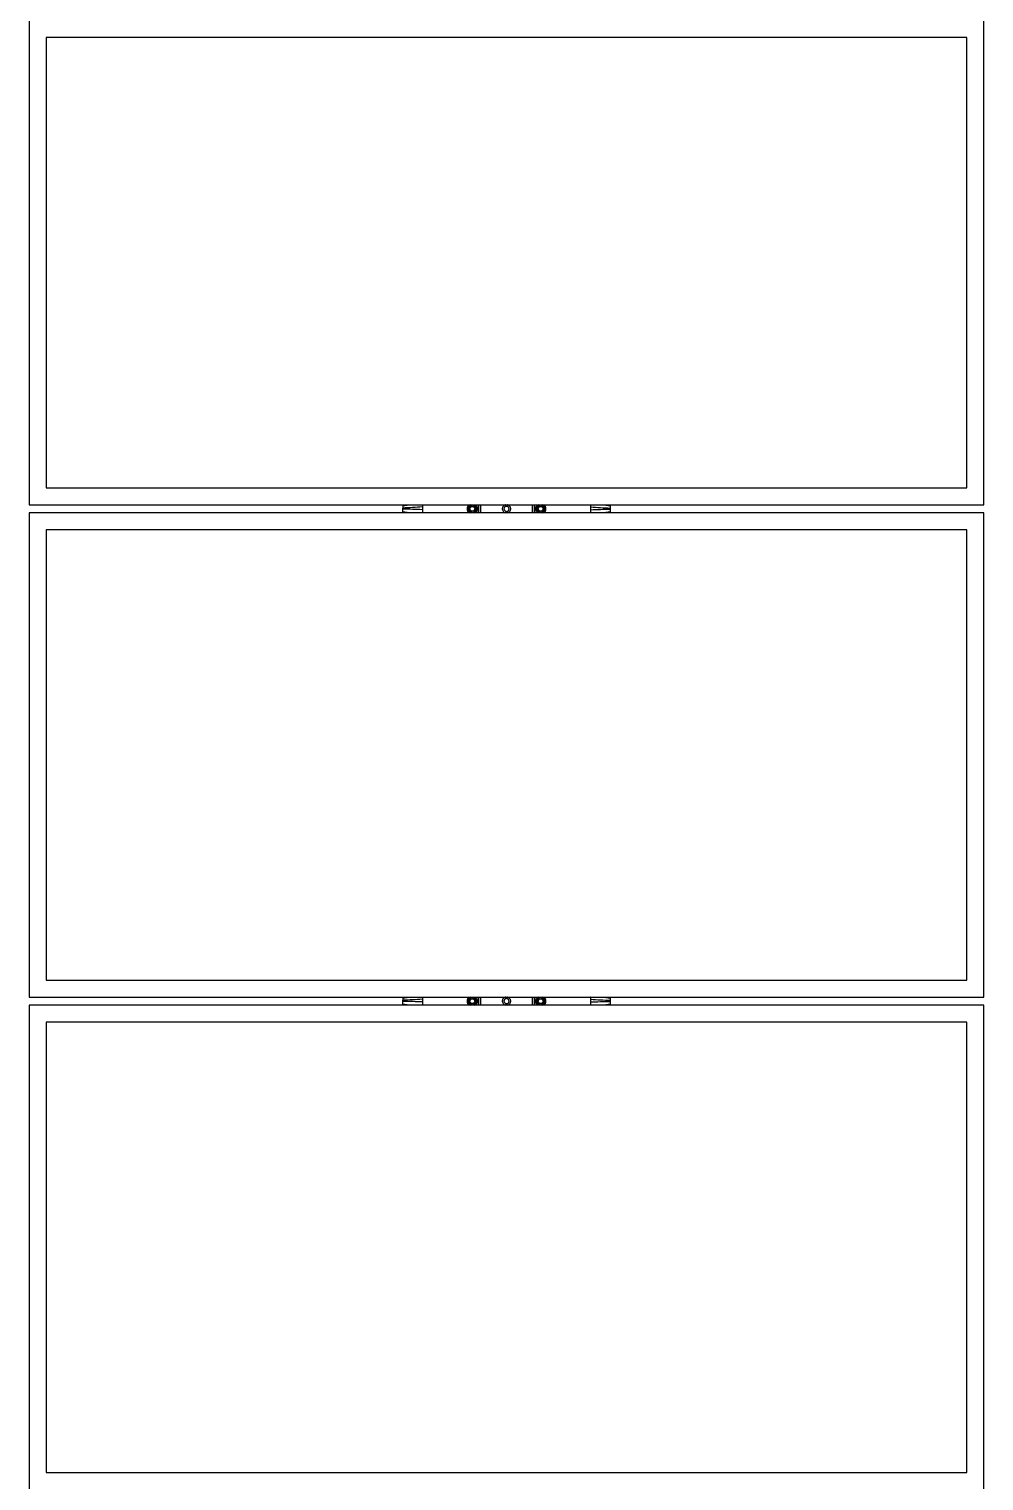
# Model space of a CAD drawing. Header units: inches. Extents: x -1851 to 6314, y -1304 to 4687.
# Drawn here: x 1266 to 1355.5, y 1650.7 to 1786.8 of the extents above; entities that cross this region are included whole.
import ezdxf

# ---------------------------------------------------------------- set-up
doc = ezdxf.new("R2010")
doc.units = ezdxf.units.IN
doc.header["$MEASUREMENT"] = 0
doc.layers.add('E-ARRY-TABL', color=9, linetype='Continuous')

msp = doc.modelspace()

# ---------------------------------------------------------------- linework, layer by layer
at = {"layer": 'E-ARRY-TABL'}
for p, q in [((1265.95445, 1787.62444), (1265.95445, 1742.21365)), ((1355.49428, 1742.21365), (1355.49428, 1787.62444)), ((1267.55665, 1786.02224), (1267.55665, 1743.81584)), ((1353.89208, 1786.02224), (1267.55665, 1786.02224)), ((1353.89208, 1743.81584), (1353.89208, 1786.02224)), ((1267.55665, 1743.81584), (1353.89208, 1743.81584)), ((1265.95445, 1742.21365), (1355.49428, 1742.21365)), ((1300.99675, 1742.13402), (1301.5828, 1742.21365)), ((1307.18594, 1742.20567), (1307.1947, 1742.21365)), ((1307.56063, 1742.21365), (1307.6892, 1742.13903)), ((1307.69851, 1742.21365), (1307.72447, 1742.19981)), ((1313.5971, 1742.20787), (1313.60348, 1742.21365)), ((1319.86594, 1742.21365), (1320.45198, 1742.13402)), ((1265.95445, 1741.48121), (1265.95445, 1696.07042)), ((1355.49428, 1741.48121), (1265.95445, 1741.48121)), ((1301.58353, 1741.48121), (1300.99675, 1741.56084)), ((1307.85401, 1741.48919), (1307.84525, 1741.48121)), ((1313.75023, 1741.48121), (1313.72194, 1741.49641)), ((1313.88616, 1741.48121), (1313.75761, 1741.55695)), ((1314.26042, 1741.48699), (1314.25403, 1741.48121)), ((1320.45198, 1741.56084), (1319.8652, 1741.48121)), ((1355.49428, 1696.07042), (1355.49428, 1741.48121)), ((1353.89208, 1739.87902), (1267.55665, 1739.87902)), ((1267.55665, 1739.87902), (1267.55665, 1697.67262)), ((1353.89208, 1697.67262), (1353.89208, 1739.87902)), ((1267.55665, 1697.67262), (1353.89208, 1697.67262)), ((1265.95445, 1696.07042), (1355.49428, 1696.07042)), ((1300.99675, 1695.9908), (1301.5828, 1696.07042)), ((1307.18594, 1696.06245), (1307.1947, 1696.07042)), ((1307.56063, 1696.07042), (1307.6892, 1695.99581)), ((1307.69851, 1696.07042), (1307.72447, 1696.05658)), ((1313.5971, 1696.06465), (1313.60348, 1696.07042)), ((1319.86594, 1696.07042), (1320.45198, 1695.9908)), ((1355.49428, 1695.33799), (1265.95445, 1695.33799)), ((1265.95445, 1695.33799), (1265.95445, 1649.9272)), ((1301.58353, 1695.33799), (1300.99675, 1695.41762)), ((1307.85401, 1695.34597), (1307.84525, 1695.33799)), ((1313.75023, 1695.33799), (1313.72194, 1695.35319)), ((1313.88616, 1695.33799), (1313.75761, 1695.41373)), ((1314.26042, 1695.34376), (1314.25403, 1695.33799)), ((1320.45198, 1695.41762), (1319.8652, 1695.33799)), ((1355.49428, 1649.9272), (1355.49428, 1695.33799)), ((1267.55665, 1693.7358), (1267.55665, 1651.52939)), ((1353.89208, 1693.7358), (1267.55665, 1693.7358)), ((1353.89208, 1651.52939), (1353.89208, 1693.7358)), ((1267.55665, 1651.52939), (1353.89208, 1651.52939))]:
    msp.add_line(p, q, dxfattribs=at)
for centre, radius in [((1307.51998, 1741.84743), 0.24051), ((1307.51998, 1741.84743), 0.22889), ((1313.92876, 1741.84743), 0.24051), ((1313.92876, 1741.84743), 0.22889), ((1307.51998, 1695.70421), 0.24051), ((1307.51998, 1695.70421), 0.22889), ((1313.92876, 1695.70421), 0.24051), ((1313.92876, 1695.70421), 0.22889)]:
    msp.add_circle(centre, radius, dxfattribs=at)
for centre, radius, start, end in [((1307.51998, 1741.84743), 0.48981, 155.4975613, 166.7475613), ((1307.51998, 1741.84743), 0.48981, 144.2475613, 155.4975613), ((1307.51998, 1741.84743), 0.40742, 115.9892336, 244.0107664), ((1307.51998, 1741.84743), 0.48981, 132.9975613, 144.2475613), ((1307.51998, 1741.84743), 0.33715, 119.8725613, 179.8725613), ((1307.51998, 1741.84743), 0.33715, 59.8725613, 119.8725613), ((1307.51998, 1741.84743), 0.33715, 359.8725613, 59.8725613), ((1307.51998, 1741.84743), 0.40742, 295.9892336, 59.8725613), ((1307.51998, 1741.84743), 0.48981, 42.9975613, 48.3883908), ((1307.51998, 1741.84743), 0.48981, 31.7475613, 42.9975613), ((1307.51998, 1741.84743), 0.48981, 20.4975613, 31.7475613), ((1307.51998, 1741.84743), 0.48981, 9.2475613, 20.4975613), ((1313.92876, 1741.84743), 0.48981, 155.1184959, 166.3684959), ((1313.92876, 1741.84743), 0.48981, 143.8684959, 155.1184959), ((1313.92876, 1741.84743), 0.40742, 115.9892336, 239.4934959), ((1313.92876, 1741.84743), 0.48981, 132.6184959, 143.8684959), ((1313.92876, 1741.84743), 0.33715, 119.4934959, 179.4934959), ((1313.92876, 1741.84743), 0.33715, 59.4934959, 119.4934959), ((1313.92876, 1741.84743), 0.33715, 359.4934959, 59.4934959), ((1313.92876, 1741.84743), 0.40742, 295.9892336, 64.0107664), ((1313.92876, 1741.84743), 0.48981, 42.6184959, 48.3883908), ((1313.92876, 1741.84743), 0.48981, 31.3684959, 42.6184959), ((1313.92876, 1741.84743), 0.48981, 20.1184959, 31.3684959), ((1307.51998, 1741.84743), 0.48981, 177.9975613, 189.2475613), ((1307.51998, 1741.84743), 0.48981, 166.7475613, 177.9975613), ((1307.51998, 1741.84743), 0.48981, 189.2475613, 200.4975613), ((1307.51998, 1741.84743), 0.48981, 200.4975613, 211.7475613), ((1307.51998, 1741.84743), 0.48981, 211.7475613, 222.9975613), ((1307.51998, 1741.84743), 0.48981, 222.9975613, 228.3883908), ((1307.51998, 1741.84743), 0.33715, 179.8725613, 239.8725613), ((1307.51998, 1741.84743), 0.33715, 239.8725613, 299.8725613), ((1307.51998, 1741.84743), 0.33715, 299.8725613, 359.8725613), ((1307.51998, 1741.84743), 0.48981, 312.9975613, 324.2475613), ((1307.51998, 1741.84743), 0.48981, 324.2475613, 335.4975613), ((1307.51998, 1741.84743), 0.48981, 335.4975613, 346.7475613), ((1307.51998, 1741.84743), 0.48981, 346.7475613, 357.9975613), ((1307.51998, 1741.84743), 0.48981, 357.9975613, 9.2475613), ((1313.92876, 1741.84743), 0.48981, 177.6184959, 188.8684959), ((1313.92876, 1741.84743), 0.48981, 166.3684959, 177.6184959), ((1313.92876, 1741.84743), 0.48981, 188.8684959, 200.1184959), ((1313.92876, 1741.84743), 0.48981, 200.1184959, 211.3684959), ((1313.92876, 1741.84743), 0.48981, 211.3684959, 222.6184959), ((1313.92876, 1741.84743), 0.48981, 222.6184959, 228.3883908), ((1313.92876, 1741.84743), 0.33715, 179.4934959, 239.4934959), ((1313.92876, 1741.84743), 0.33715, 239.4934959, 299.4934959), ((1313.92876, 1741.84743), 0.33715, 299.4934959, 359.4934959), ((1313.92876, 1741.84743), 0.48981, 312.6184959, 323.8684959), ((1313.92876, 1741.84743), 0.48981, 323.8684959, 335.1184959), ((1313.92876, 1741.84743), 0.48981, 335.1184959, 346.3684959), ((1313.92876, 1741.84743), 0.48981, 8.8684959, 20.1184959), ((1313.92876, 1741.84743), 0.48981, 346.3684959, 357.6184959), ((1313.92876, 1741.84743), 0.48981, 357.6184959, 8.8684959), ((1307.51998, 1695.70421), 0.48981, 166.7475613, 177.9975613), ((1307.51998, 1695.70421), 0.48981, 155.4975613, 166.7475613), ((1307.51998, 1695.70421), 0.48981, 144.2475613, 155.4975613), ((1307.51998, 1695.70421), 0.40742, 115.9892336, 244.0107664), ((1307.51998, 1695.70421), 0.48981, 132.9975613, 144.2475613), ((1307.51998, 1695.70421), 0.33715, 119.8725613, 179.8725613), ((1307.51998, 1695.70421), 0.33715, 59.8725613, 119.8725613), ((1307.51998, 1695.70421), 0.33715, 359.8725613, 59.8725613), ((1307.51998, 1695.70421), 0.40742, 295.9892336, 59.8725613), ((1307.51998, 1695.70421), 0.48981, 42.9975613, 48.3883908), ((1307.51998, 1695.70421), 0.48981, 31.7475613, 42.9975613), ((1307.51998, 1695.70421), 0.48981, 20.4975613, 31.7475613), ((1307.51998, 1695.70421), 0.48981, 9.2475613, 20.4975613), ((1307.51998, 1695.70421), 0.48981, 357.9975613, 9.2475613), ((1313.92876, 1695.70421), 0.48981, 166.3684959, 177.6184959), ((1313.92876, 1695.70421), 0.48981, 155.1184959, 166.3684959), ((1313.92876, 1695.70421), 0.48981, 143.8684959, 155.1184959), ((1313.92876, 1695.70421), 0.40742, 115.9892336, 239.4934959), ((1313.92876, 1695.70421), 0.48981, 132.6184959, 143.8684959), ((1313.92876, 1695.70421), 0.33715, 119.4934959, 179.4934959), ((1313.92876, 1695.70421), 0.33715, 59.4934959, 119.4934959), ((1313.92876, 1695.70421), 0.33715, 359.4934959, 59.4934959), ((1313.92876, 1695.70421), 0.40742, 295.9892336, 64.0107664), ((1313.92876, 1695.70421), 0.48981, 42.6184959, 48.3883908), ((1313.92876, 1695.70421), 0.48981, 31.3684959, 42.6184959), ((1313.92876, 1695.70421), 0.48981, 20.1184959, 31.3684959), ((1313.92876, 1695.70421), 0.48981, 8.8684959, 20.1184959), ((1313.92876, 1695.70421), 0.48981, 357.6184959, 8.8684959), ((1307.51998, 1695.70421), 0.48981, 177.9975613, 189.2475613), ((1307.51998, 1695.70421), 0.48981, 189.2475613, 200.4975613), ((1307.51998, 1695.70421), 0.48981, 200.4975613, 211.7475613), ((1307.51998, 1695.70421), 0.48981, 211.7475613, 222.9975613), ((1307.51998, 1695.70421), 0.48981, 222.9975613, 228.3883908), ((1307.51998, 1695.70421), 0.33715, 179.8725613, 239.8725613), ((1307.51998, 1695.70421), 0.33715, 239.8725613, 299.8725613), ((1307.51998, 1695.70421), 0.33715, 299.8725613, 359.8725613), ((1307.51998, 1695.70421), 0.48981, 312.9975613, 324.2475613), ((1307.51998, 1695.70421), 0.48981, 324.2475613, 335.4975613), ((1307.51998, 1695.70421), 0.48981, 335.4975613, 346.7475613), ((1307.51998, 1695.70421), 0.48981, 346.7475613, 357.9975613), ((1313.92876, 1695.70421), 0.48981, 177.6184959, 188.8684959), ((1313.92876, 1695.70421), 0.48981, 188.8684959, 200.1184959), ((1313.92876, 1695.70421), 0.48981, 200.1184959, 211.3684959), ((1313.92876, 1695.70421), 0.48981, 211.3684959, 222.6184959), ((1313.92876, 1695.70421), 0.48981, 222.6184959, 228.3883908), ((1313.92876, 1695.70421), 0.33715, 179.4934959, 239.4934959), ((1313.92876, 1695.70421), 0.33715, 239.4934959, 299.4934959), ((1313.92876, 1695.70421), 0.33715, 299.4934959, 359.4934959), ((1313.92876, 1695.70421), 0.48981, 312.6184959, 323.8684959), ((1313.92876, 1695.70421), 0.48981, 323.8684959, 335.1184959), ((1313.92876, 1695.70421), 0.48981, 335.1184959, 346.3684959), ((1313.92876, 1695.70421), 0.48981, 346.3684959, 357.6184959)]:
    msp.add_arc(centre, radius, start, end, dxfattribs=at)
for points, knots in [([(1300.99675, 1742.21365), (1300.99675, 1742.20517), (1300.99675, 1742.1635), (1300.99675, 1742.14709), (1300.99675, 1742.13402)], [0, 0, 0, 0, 0.203251759, 1, 1, 1, 1]), ([(1300.99675, 1742.13402), (1300.99675, 1742.11909), (1300.99675, 1742.09092), (1300.99675, 1742.05894), (1300.99675, 1742.0327), (1300.99675, 1741.98925), (1300.99675, 1741.95034), (1300.99675, 1741.92801), (1300.99675, 1741.92566)], [0, 0, 0, 0, 0.336781761, 0.635414469, 0.762435252, 0.874639399, 0.986817621, 1, 1, 1, 1]), ([(1302.8347, 1742.02296), (1302.52862, 1742.00259), (1301.9165, 1741.96184), (1301.30332, 1741.93772), (1300.99675, 1741.92566)], [0, 0, 0, 0, 0.500050032, 1, 1, 1, 1]), ([(1302.83258, 1742.21365), (1302.83293, 1742.20115), (1302.83373, 1742.17286), (1302.8345, 1742.10761), (1302.83463, 1742.05106), (1302.8347, 1742.02296)], [0, 0, 0, 0, 0.284877006, 0.644722971, 1, 1, 1, 1]), ([(1302.8347, 1742.02296), (1302.83462, 1741.98365), (1302.83453, 1741.93665), (1302.83424, 1741.88127), (1302.83419, 1741.85636), (1302.83418, 1741.83529), (1302.83425, 1741.82002), (1302.83425, 1741.80905), (1302.83434, 1741.79304), (1302.83443, 1741.77808), (1302.83448, 1741.76899)], [0, 0, 0, 0, 0.473900563, 0.566584192, 0.646097342, 0.765289978, 0.812851893, 0.824688911, 0.893504587, 1, 1, 1, 1]), ([(1307.18283, 1741.84818), (1307.18284, 1741.8528), (1307.18299, 1741.91853), (1307.18313, 1741.98294), (1307.18326, 1742.04283)], [0, 0, 0, 0, 0.070220322, 1, 1, 1, 1]), ([(1307.18326, 1742.04283), (1307.21067, 1742.05858), (1307.266, 1742.09036), (1307.3232, 1742.12321), (1307.35205, 1742.13978)], [0, 0, 0, 0, 0.495457963, 1, 1, 1, 1]), ([(1307.35205, 1742.13978), (1307.35606, 1742.14208), (1307.39947, 1742.16702), (1307.44202, 1742.19146), (1307.48065, 1742.21365)], [0, 0, 0, 0, 0.09219659, 1, 1, 1, 1]), ([(1307.6892, 1742.13903), (1307.70305, 1742.13099), (1307.76003, 1742.09793), (1307.81554, 1742.06571), (1307.85756, 1742.04133)], [0, 0, 0, 0, 0.243165711, 1, 1, 1, 1]), ([(1307.85756, 1742.04133), (1307.85749, 1742.00972), (1307.85734, 1741.94592), (1307.8572, 1741.87996), (1307.85712, 1741.84668)], [0, 0, 0, 0, 0.495457963, 1, 1, 1, 1]), ([(1308.08742, 1742.21365), (1308.08764, 1742.18509), (1308.08949, 1741.94096), (1308.08816, 1741.69681), (1308.08699, 1741.48121)], [0, 0, 0, 0, 0.116959652, 1, 1, 1, 1]), ([(1308.31569, 1741.48121), (1308.31651, 1741.69728), (1308.31743, 1741.94143), (1308.31596, 1742.18556), (1308.31579, 1742.21365)], [0, 0, 0, 0, 0.88496735, 1, 1, 1, 1]), ([(1310.65324, 1742.21365), (1310.63367, 1742.2114), (1310.5706, 1742.20418), (1310.47555, 1742.1488), (1310.38424, 1742.05544), (1310.33123, 1741.9355), (1310.32291, 1741.80618), (1310.35985, 1741.68169), (1310.43768, 1741.57746), (1310.53747, 1741.50495), (1310.61345, 1741.48839), (1310.64638, 1741.48121)], [0, 0, 0, 0, 0.055467135, 0.178740105, 0.301068238, 0.422074784, 0.541486052, 0.660550552, 0.781493861, 0.905315943, 1, 1, 1, 1]), ([(1310.95609, 1741.89966), (1310.95944, 1741.8732), (1310.96513, 1741.8284), (1310.94773, 1741.75808), (1310.91229, 1741.69475), (1310.85147, 1741.64149), (1310.77666, 1741.61111), (1310.6956, 1741.60706), (1310.61762, 1741.63014), (1310.55193, 1741.67758), (1310.5057, 1741.74372), (1310.48371, 1741.82156), (1310.48862, 1741.90255), (1310.50973, 1741.95261), (1310.5383, 1741.99746), (1310.57456, 1742.03754), (1310.64535, 1742.07617), (1310.72524, 1742.0895), (1310.80547, 1742.07559), (1310.8759, 1742.03586), (1310.93095, 1741.9757), (1310.94773, 1741.92496), (1310.95609, 1741.89966)], [0, 0, 0, 0, 0.05318276, 0.090051856, 0.143930989, 0.197508132, 0.250693831, 0.303997406, 0.357752004, 0.411588514, 0.465007081, 0.518157859, 0.571608056, 0.625348022, 0.625461196, 0.679189914, 0.732471661, 0.785668797, 0.839276455, 0.893156273, 0.946740624, 1, 1, 1, 1]), ([(1311.11805, 1741.80471), (1311.11874, 1741.84711), (1311.12013, 1741.93221), (1311.06607, 1742.05209), (1310.9767, 1742.14639), (1310.88045, 1742.20342), (1310.81563, 1742.21115), (1310.79475, 1742.21365)], [0, 0, 0, 0, 0.218328363, 0.43818827, 0.662256444, 0.89122321, 1, 1, 1, 1]), ([(1313.1329, 1742.21365), (1313.13222, 1741.99433), (1313.13147, 1741.75018), (1313.13274, 1741.50605), (1313.13287, 1741.48121)], [0, 0, 0, 0, 0.898277382, 1, 1, 1, 1]), ([(1313.3613, 1741.48121), (1313.3611, 1741.50655), (1313.35922, 1741.75068), (1313.36056, 1741.99483), (1313.36176, 1742.21365)], [0, 0, 0, 0, 0.10376783, 1, 1, 1, 1]), ([(1313.59162, 1741.85041), (1313.59166, 1741.85503), (1313.59224, 1741.92075), (1313.59281, 1741.98517), (1313.59334, 1742.04505)], [0, 0, 0, 0, 0.070220322, 1, 1, 1, 1]), ([(1313.59334, 1742.04505), (1313.62086, 1742.06062), (1313.6764, 1742.09203), (1313.73381, 1742.1245), (1313.76277, 1742.14089)], [0, 0, 0, 0, 0.495457963, 1, 1, 1, 1]), ([(1313.76277, 1742.14089), (1313.76679, 1742.14316), (1313.81022, 1742.16773), (1313.85278, 1742.1918), (1313.89141, 1742.21365)], [0, 0, 0, 0, 0.092516545, 1, 1, 1, 1]), ([(1313.97136, 1742.21365), (1314.00026, 1742.19662), (1314.04262, 1742.17166), (1314.0861, 1742.14604), (1314.09991, 1742.13791)], [0, 0, 0, 0, 0.682346465, 1, 1, 1, 1]), ([(1314.09991, 1742.13791), (1314.14389, 1742.11199), (1314.20068, 1742.07853), (1314.2553, 1742.04635), (1314.26761, 1742.03909)], [0, 0, 0, 0, 0.774619327, 1, 1, 1, 1]), ([(1314.26761, 1742.03909), (1314.26733, 1742.00748), (1314.26677, 1741.94368), (1314.26619, 1741.87773), (1314.26589, 1741.84445)], [0, 0, 0, 0, 0.495457963, 1, 1, 1, 1]), ([(1318.61624, 1742.21365), (1318.61604, 1742.20862), (1318.61524, 1742.18846), (1318.61434, 1742.1252), (1318.61414, 1742.05723), (1318.61403, 1742.02296)], [0, 0, 0, 0, 0.141530855, 0.567144679, 1, 1, 1, 1]), ([(1318.61403, 1742.02296), (1318.61411, 1741.98365), (1318.61421, 1741.93665), (1318.61449, 1741.88127), (1318.61454, 1741.85636), (1318.61455, 1741.83529), (1318.61449, 1741.82002), (1318.61448, 1741.80905), (1318.6144, 1741.79304), (1318.61431, 1741.77808), (1318.61425, 1741.76899)], [0, 0, 0, 0, 0.473900563, 0.566584192, 0.646097342, 0.765289978, 0.812851893, 0.824688911, 0.893504587, 1, 1, 1, 1]), ([(1318.61403, 1742.02296), (1318.92012, 1742.00259), (1319.53223, 1741.96184), (1320.14542, 1741.93772), (1320.45198, 1741.92566)], [0, 0, 0, 0, 0.500050032, 1, 1, 1, 1]), ([(1320.45198, 1742.13402), (1320.45198, 1742.14774), (1320.45198, 1742.16428), (1320.45198, 1742.20645), (1320.45198, 1742.21365)], [0, 0, 0, 0, 0.829245833, 1, 1, 1, 1]), ([(1320.45198, 1742.13402), (1320.45198, 1742.11895), (1320.45198, 1742.08913), (1320.45198, 1742.06014), (1320.45198, 1742.02555), (1320.45198, 1741.97951), (1320.45198, 1741.94285), (1320.45198, 1741.92566)], [0, 0, 0, 0, 0.332265312, 0.657491515, 0.788304514, 0.900705037, 1, 1, 1, 1]), ([(1300.99675, 1741.81763), (1300.99675, 1741.82085), (1300.99675, 1741.82541), (1300.99675, 1741.83263), (1300.99675, 1741.8371), (1300.99675, 1741.84072), (1300.99675, 1741.84217), (1300.99675, 1741.84506), (1300.99675, 1741.84983), (1300.99675, 1741.85648), (1300.99675, 1741.86505), (1300.99675, 1741.87862), (1300.99675, 1741.89914), (1300.99675, 1741.91596), (1300.99675, 1741.92566)], [0, 0, 0, 0, 0.088792677, 0.125266565, 0.198196576, 0.211434953, 0.224673296, 0.237911626, 0.290864967, 0.355531486, 0.42020743, 0.526263413, 0.726625991, 1, 1, 1, 1]), ([(1302.83448, 1741.76899), (1302.52832, 1741.77973), (1301.91603, 1741.8012), (1301.30316, 1741.81215), (1300.99675, 1741.81763)], [0, 0, 0, 0, 0.500036901, 1, 1, 1, 1]), ([(1300.99675, 1741.56084), (1300.99675, 1741.56589), (1300.99675, 1741.59539), (1300.99675, 1741.62189), (1300.99675, 1741.66758), (1300.99675, 1741.70951), (1300.99675, 1741.76073), (1300.99675, 1741.79849), (1300.99675, 1741.81763)], [0, 0, 0, 0, 0.104408076, 0.610092505, 0.713229006, 0.816381409, 0.906958044, 1, 1, 1, 1]), ([(1300.99675, 1741.56084), (1300.99675, 1741.54712), (1300.99675, 1741.53058), (1300.99675, 1741.48841), (1300.99675, 1741.48121)], [0, 0, 0, 0, 0.829245833, 1, 1, 1, 1]), ([(1302.83448, 1741.76899), (1302.83459, 1741.74045), (1302.83482, 1741.67905), (1302.83453, 1741.5932), (1302.83378, 1741.52275), (1302.83293, 1741.49364), (1302.83257, 1741.48121)], [0, 0, 0, 0, 0.237682332, 0.511297981, 0.791460281, 1, 1, 1, 1]), ([(1307.1824, 1741.65353), (1307.18247, 1741.68514), (1307.18261, 1741.74894), (1307.18276, 1741.8149), (1307.18283, 1741.84818)], [0, 0, 0, 0, 0.495457963, 1, 1, 1, 1]), ([(1307.35075, 1741.55583), (1307.3066, 1741.58145), (1307.24959, 1741.61453), (1307.19476, 1741.64636), (1307.1824, 1741.65353)], [0, 0, 0, 0, 0.774619327, 1, 1, 1, 1]), ([(1307.47933, 1741.48121), (1307.45047, 1741.49796), (1307.4081, 1741.52255), (1307.36462, 1741.54778), (1307.35075, 1741.55583)], [0, 0, 0, 0, 0.681174188, 1, 1, 1, 1]), ([(1307.6879, 1741.55508), (1307.6839, 1741.55278), (1307.64048, 1741.52784), (1307.59793, 1741.5034), (1307.55931, 1741.48121)], [0, 0, 0, 0, 0.09219659, 1, 1, 1, 1]), ([(1307.85669, 1741.65203), (1307.82928, 1741.63628), (1307.77395, 1741.6045), (1307.71676, 1741.57165), (1307.6879, 1741.55508)], [0, 0, 0, 0, 0.495457963, 1, 1, 1, 1]), ([(1307.85712, 1741.84668), (1307.85711, 1741.84206), (1307.85697, 1741.77633), (1307.85682, 1741.71192), (1307.85669, 1741.65203)], [0, 0, 0, 0, 0.070220322, 1, 1, 1, 1]), ([(1310.81652, 1741.48121), (1310.85635, 1741.4936), (1310.93793, 1741.51898), (1311.03648, 1741.60449), (1311.09876, 1741.70476), (1311.1125, 1741.77593), (1311.11805, 1741.80471)], [0, 0, 0, 0, 0.263744587, 0.540159175, 0.814036973, 1, 1, 1, 1]), ([(1313.5899, 1741.65577), (1313.59018, 1741.68738), (1313.59075, 1741.75118), (1313.59133, 1741.81713), (1313.59162, 1741.85041)], [0, 0, 0, 0, 0.495457963, 1, 1, 1, 1]), ([(1313.75761, 1741.55695), (1313.74381, 1741.56508), (1313.68706, 1741.59852), (1313.63176, 1741.63111), (1313.5899, 1741.65577)], [0, 0, 0, 0, 0.243165711, 1, 1, 1, 1]), ([(1314.09474, 1741.55397), (1314.09073, 1741.5517), (1314.04729, 1741.52713), (1314.00473, 1741.50306), (1313.96611, 1741.48121)], [0, 0, 0, 0, 0.092516545, 1, 1, 1, 1]), ([(1314.26417, 1741.6498), (1314.23666, 1741.63424), (1314.18112, 1741.60283), (1314.12371, 1741.57036), (1314.09474, 1741.55397)], [0, 0, 0, 0, 0.495457963, 1, 1, 1, 1]), ([(1314.26589, 1741.84445), (1314.26585, 1741.83983), (1314.26527, 1741.7741), (1314.2647, 1741.70969), (1314.26417, 1741.6498)], [0, 0, 0, 0, 0.070220322, 1, 1, 1, 1]), ([(1318.61425, 1741.76899), (1318.61413, 1741.73596), (1318.61388, 1741.66483), (1318.61438, 1741.57037), (1318.61522, 1741.50635), (1318.61603, 1741.48623), (1318.61622, 1741.48121)], [0, 0, 0, 0, 0.272878633, 0.587618909, 0.897093641, 1, 1, 1, 1]), ([(1318.61425, 1741.76899), (1318.92042, 1741.77973), (1319.5327, 1741.8012), (1320.14557, 1741.81215), (1320.45198, 1741.81763)], [0, 0, 0, 0, 0.500036901, 1, 1, 1, 1]), ([(1320.45198, 1741.92566), (1320.45198, 1741.91235), (1320.45198, 1741.89387), (1320.45198, 1741.87354), (1320.45198, 1741.86555), (1320.45198, 1741.85757), (1320.45198, 1741.85026), (1320.45198, 1741.84361), (1320.45198, 1741.84195), (1320.45198, 1741.83962), (1320.45198, 1741.83663), (1320.45198, 1741.83132), (1320.45198, 1741.82497), (1320.45198, 1741.81998), (1320.45198, 1741.81763)], [0, 0, 0, 0, 0.378460386, 0.525059812, 0.561520365, 0.597982148, 0.743875857, 0.762193155, 0.780422606, 0.789537342, 0.825996993, 0.862456604, 0.935401836, 1, 1, 1, 1]), ([(1320.45198, 1741.81763), (1320.45198, 1741.79893), (1320.45198, 1741.75901), (1320.45198, 1741.70606), (1320.45198, 1741.66261), (1320.45198, 1741.63565), (1320.45198, 1741.60392), (1320.45198, 1741.57559), (1320.45198, 1741.56084)], [0, 0, 0, 0, 0.090987099, 0.194222261, 0.297480686, 0.412851507, 0.694273649, 1, 1, 1, 1]), ([(1320.45198, 1741.48121), (1320.45198, 1741.48968), (1320.45198, 1741.53136), (1320.45198, 1741.54777), (1320.45198, 1741.56084)], [0, 0, 0, 0, 0.203251759, 1, 1, 1, 1]), ([(1300.99675, 1696.07042), (1300.99675, 1696.06195), (1300.99675, 1696.02027), (1300.99675, 1696.00387), (1300.99675, 1695.9908)], [0, 0, 0, 0, 0.203251759, 1, 1, 1, 1]), ([(1300.99675, 1695.9908), (1300.99675, 1695.97587), (1300.99675, 1695.9477), (1300.99675, 1695.91571), (1300.99675, 1695.88948), (1300.99675, 1695.84603), (1300.99675, 1695.80712), (1300.99675, 1695.78479), (1300.99675, 1695.78244)], [0, 0, 0, 0, 0.336781761, 0.635414469, 0.762435252, 0.874639399, 0.986817621, 1, 1, 1, 1]), ([(1302.8347, 1695.87974), (1302.52862, 1695.85936), (1301.9165, 1695.81862), (1301.30332, 1695.7945), (1300.99675, 1695.78244)], [0, 0, 0, 0, 0.500050032, 1, 1, 1, 1]), ([(1300.99675, 1695.67441), (1300.99675, 1695.67763), (1300.99675, 1695.68218), (1300.99675, 1695.68941), (1300.99675, 1695.69387), (1300.99675, 1695.6975), (1300.99675, 1695.69894), (1300.99675, 1695.70184), (1300.99675, 1695.70661), (1300.99675, 1695.71325), (1300.99675, 1695.72183), (1300.99675, 1695.73539), (1300.99675, 1695.75591), (1300.99675, 1695.77273), (1300.99675, 1695.78244)], [0, 0, 0, 0, 0.088792677, 0.125266565, 0.198196576, 0.211434953, 0.224673296, 0.237911626, 0.290864967, 0.355531486, 0.42020743, 0.526263413, 0.726625991, 1, 1, 1, 1]), ([(1302.83258, 1696.07042), (1302.83293, 1696.05792), (1302.83373, 1696.02963), (1302.8345, 1695.96439), (1302.83463, 1695.90783), (1302.8347, 1695.87974)], [0, 0, 0, 0, 0.284877006, 0.644722971, 1, 1, 1, 1]), ([(1302.8347, 1695.87974), (1302.83462, 1695.84043), (1302.83453, 1695.79343), (1302.83424, 1695.73805), (1302.83419, 1695.71314), (1302.83418, 1695.69207), (1302.83425, 1695.67679), (1302.83425, 1695.66583), (1302.83434, 1695.64981), (1302.83443, 1695.63486), (1302.83448, 1695.62577)], [0, 0, 0, 0, 0.473900563, 0.566584192, 0.646097342, 0.765289978, 0.812851893, 0.824688911, 0.893504587, 1, 1, 1, 1]), ([(1307.18283, 1695.70496), (1307.18284, 1695.70957), (1307.18299, 1695.7753), (1307.18313, 1695.83972), (1307.18326, 1695.89961)], [0, 0, 0, 0, 0.070220322, 1, 1, 1, 1]), ([(1307.18326, 1695.89961), (1307.21067, 1695.91535), (1307.266, 1695.94713), (1307.3232, 1695.97998), (1307.35205, 1695.99656)], [0, 0, 0, 0, 0.495457963, 1, 1, 1, 1]), ([(1307.35205, 1695.99656), (1307.35606, 1695.99886), (1307.39947, 1696.0238), (1307.44202, 1696.04824), (1307.48065, 1696.07042)], [0, 0, 0, 0, 0.09219659, 1, 1, 1, 1]), ([(1307.6892, 1695.99581), (1307.70305, 1695.98777), (1307.76003, 1695.95471), (1307.81554, 1695.92249), (1307.85756, 1695.89811)], [0, 0, 0, 0, 0.243165711, 1, 1, 1, 1]), ([(1307.85756, 1695.89811), (1307.85749, 1695.8665), (1307.85734, 1695.80269), (1307.8572, 1695.73673), (1307.85712, 1695.70346)], [0, 0, 0, 0, 0.495457963, 1, 1, 1, 1]), ([(1308.08742, 1696.07042), (1308.08764, 1696.04187), (1308.08949, 1695.79774), (1308.08816, 1695.55359), (1308.08699, 1695.33799)], [0, 0, 0, 0, 0.116959652, 1, 1, 1, 1]), ([(1308.31569, 1695.33799), (1308.31651, 1695.55406), (1308.31743, 1695.79821), (1308.31596, 1696.04234), (1308.31579, 1696.07042)], [0, 0, 0, 0, 0.88496735, 1, 1, 1, 1]), ([(1310.65324, 1696.07042), (1310.63367, 1696.06818), (1310.5706, 1696.06095), (1310.47555, 1696.00558), (1310.38424, 1695.91222), (1310.33123, 1695.79228), (1310.32291, 1695.66295), (1310.35985, 1695.53846), (1310.43768, 1695.43423), (1310.53747, 1695.36172), (1310.61345, 1695.34517), (1310.64638, 1695.33799)], [0, 0, 0, 0, 0.055467135, 0.178740105, 0.301068238, 0.422074784, 0.541486052, 0.660550552, 0.781493861, 0.905315943, 1, 1, 1, 1]), ([(1310.95609, 1695.75644), (1310.95944, 1695.72998), (1310.96513, 1695.68517), (1310.94773, 1695.61485), (1310.91229, 1695.55153), (1310.85147, 1695.49827), (1310.77666, 1695.46789), (1310.6956, 1695.46383), (1310.61762, 1695.48692), (1310.55193, 1695.53436), (1310.5057, 1695.6005), (1310.48371, 1695.67833), (1310.48862, 1695.75933), (1310.50973, 1695.80939), (1310.5383, 1695.85424), (1310.57456, 1695.89432), (1310.64535, 1695.93295), (1310.72524, 1695.94627), (1310.80547, 1695.93237), (1310.8759, 1695.89264), (1310.93095, 1695.83248), (1310.94773, 1695.78173), (1310.95609, 1695.75644)], [0, 0, 0, 0, 0.05318276, 0.090051856, 0.143930989, 0.197508132, 0.250693831, 0.303997406, 0.357752004, 0.411588514, 0.465007081, 0.518157859, 0.571608056, 0.625348022, 0.625461196, 0.679189914, 0.732471661, 0.785668797, 0.839276455, 0.893156273, 0.946740624, 1, 1, 1, 1]), ([(1311.11805, 1695.66149), (1311.11874, 1695.70389), (1311.12013, 1695.78898), (1311.06607, 1695.90886), (1310.9767, 1696.00316), (1310.88045, 1696.0602), (1310.81563, 1696.06793), (1310.79475, 1696.07042)], [0, 0, 0, 0, 0.218328363, 0.43818827, 0.662256444, 0.89122321, 1, 1, 1, 1]), ([(1313.1329, 1696.07042), (1313.13222, 1695.85111), (1313.13147, 1695.60696), (1313.13274, 1695.36282), (1313.13287, 1695.33799)], [0, 0, 0, 0, 0.898277382, 1, 1, 1, 1]), ([(1313.3613, 1695.33799), (1313.3611, 1695.36332), (1313.35922, 1695.60745), (1313.36056, 1695.85161), (1313.36176, 1696.07042)], [0, 0, 0, 0, 0.10376783, 1, 1, 1, 1]), ([(1313.59162, 1695.70719), (1313.59166, 1695.7118), (1313.59224, 1695.77753), (1313.59281, 1695.84194), (1313.59334, 1695.90183)], [0, 0, 0, 0, 0.070220322, 1, 1, 1, 1]), ([(1313.59334, 1695.90183), (1313.62086, 1695.9174), (1313.6764, 1695.94881), (1313.73381, 1695.98128), (1313.76277, 1695.99766)], [0, 0, 0, 0, 0.495457963, 1, 1, 1, 1]), ([(1313.76277, 1695.99766), (1313.76679, 1695.99994), (1313.81022, 1696.0245), (1313.85278, 1696.04858), (1313.89141, 1696.07042)], [0, 0, 0, 0, 0.092516545, 1, 1, 1, 1]), ([(1313.97136, 1696.07042), (1314.00026, 1696.05339), (1314.04262, 1696.02843), (1314.0861, 1696.00282), (1314.09991, 1695.99468)], [0, 0, 0, 0, 0.682346465, 1, 1, 1, 1]), ([(1314.09991, 1695.99468), (1314.14389, 1695.96877), (1314.20068, 1695.93531), (1314.2553, 1695.90312), (1314.26761, 1695.89587)], [0, 0, 0, 0, 0.774619327, 1, 1, 1, 1]), ([(1314.26761, 1695.89587), (1314.26733, 1695.86426), (1314.26677, 1695.80046), (1314.26619, 1695.7345), (1314.26589, 1695.70123)], [0, 0, 0, 0, 0.495457963, 1, 1, 1, 1]), ([(1318.61624, 1696.07042), (1318.61604, 1696.06539), (1318.61524, 1696.04524), (1318.61434, 1695.98198), (1318.61414, 1695.91401), (1318.61403, 1695.87974)], [0, 0, 0, 0, 0.141530855, 0.567144679, 1, 1, 1, 1]), ([(1318.61403, 1695.87974), (1318.61411, 1695.84043), (1318.61421, 1695.79343), (1318.61449, 1695.73805), (1318.61454, 1695.71314), (1318.61455, 1695.69207), (1318.61449, 1695.67679), (1318.61448, 1695.66583), (1318.6144, 1695.64981), (1318.61431, 1695.63486), (1318.61425, 1695.62577)], [0, 0, 0, 0, 0.473900563, 0.566584192, 0.646097342, 0.765289978, 0.812851893, 0.824688911, 0.893504587, 1, 1, 1, 1]), ([(1318.61403, 1695.87974), (1318.92012, 1695.85936), (1319.53223, 1695.81862), (1320.14542, 1695.7945), (1320.45198, 1695.78244)], [0, 0, 0, 0, 0.500050032, 1, 1, 1, 1]), ([(1320.45198, 1695.9908), (1320.45198, 1696.00452), (1320.45198, 1696.02106), (1320.45198, 1696.06322), (1320.45198, 1696.07042)], [0, 0, 0, 0, 0.829245833, 1, 1, 1, 1]), ([(1320.45198, 1695.9908), (1320.45198, 1695.97573), (1320.45198, 1695.94591), (1320.45198, 1695.91692), (1320.45198, 1695.88232), (1320.45198, 1695.83628), (1320.45198, 1695.79963), (1320.45198, 1695.78244)], [0, 0, 0, 0, 0.332265312, 0.657491515, 0.788304514, 0.900705037, 1, 1, 1, 1]), ([(1320.45198, 1695.78244), (1320.45198, 1695.76912), (1320.45198, 1695.75065), (1320.45198, 1695.73032), (1320.45198, 1695.72233), (1320.45198, 1695.71435), (1320.45198, 1695.70704), (1320.45198, 1695.70039), (1320.45198, 1695.69872), (1320.45198, 1695.6964), (1320.45198, 1695.69341), (1320.45198, 1695.68809), (1320.45198, 1695.68175), (1320.45198, 1695.67675), (1320.45198, 1695.67441)], [0, 0, 0, 0, 0.378460386, 0.525059812, 0.561520365, 0.597982148, 0.743875857, 0.762193155, 0.780422606, 0.789537342, 0.825996993, 0.862456604, 0.935401836, 1, 1, 1, 1]), ([(1302.83448, 1695.62577), (1302.52832, 1695.63651), (1301.91603, 1695.65797), (1301.30316, 1695.66893), (1300.99675, 1695.67441)], [0, 0, 0, 0, 0.500036901, 1, 1, 1, 1]), ([(1300.99675, 1695.41762), (1300.99675, 1695.42267), (1300.99675, 1695.45217), (1300.99675, 1695.47867), (1300.99675, 1695.52436), (1300.99675, 1695.56628), (1300.99675, 1695.61751), (1300.99675, 1695.65527), (1300.99675, 1695.67441)], [0, 0, 0, 0, 0.104408076, 0.610092505, 0.713229006, 0.816381409, 0.906958044, 1, 1, 1, 1]), ([(1300.99675, 1695.41762), (1300.99675, 1695.4039), (1300.99675, 1695.38735), (1300.99675, 1695.34519), (1300.99675, 1695.33799)], [0, 0, 0, 0, 0.829245833, 1, 1, 1, 1]), ([(1302.83448, 1695.62577), (1302.83459, 1695.59723), (1302.83482, 1695.53583), (1302.83453, 1695.44998), (1302.83378, 1695.37952), (1302.83293, 1695.35041), (1302.83257, 1695.33799)], [0, 0, 0, 0, 0.237682332, 0.511297981, 0.791460281, 1, 1, 1, 1]), ([(1307.1824, 1695.5103), (1307.18247, 1695.54192), (1307.18261, 1695.60572), (1307.18276, 1695.67168), (1307.18283, 1695.70496)], [0, 0, 0, 0, 0.495457963, 1, 1, 1, 1]), ([(1307.35075, 1695.4126), (1307.3066, 1695.43823), (1307.24959, 1695.47131), (1307.19476, 1695.50313), (1307.1824, 1695.5103)], [0, 0, 0, 0, 0.774619327, 1, 1, 1, 1]), ([(1307.47933, 1695.33799), (1307.45047, 1695.35474), (1307.4081, 1695.37933), (1307.36462, 1695.40456), (1307.35075, 1695.4126)], [0, 0, 0, 0, 0.681174188, 1, 1, 1, 1]), ([(1307.6879, 1695.41185), (1307.6839, 1695.40955), (1307.64048, 1695.38462), (1307.59793, 1695.36018), (1307.55931, 1695.33799)], [0, 0, 0, 0, 0.09219659, 1, 1, 1, 1]), ([(1307.85669, 1695.5088), (1307.82928, 1695.49306), (1307.77395, 1695.46128), (1307.71676, 1695.42843), (1307.6879, 1695.41185)], [0, 0, 0, 0, 0.495457963, 1, 1, 1, 1]), ([(1307.85712, 1695.70346), (1307.85711, 1695.69884), (1307.85697, 1695.63311), (1307.85682, 1695.5687), (1307.85669, 1695.5088)], [0, 0, 0, 0, 0.070220322, 1, 1, 1, 1]), ([(1310.81652, 1695.33799), (1310.85635, 1695.35038), (1310.93793, 1695.37576), (1311.03648, 1695.46127), (1311.09876, 1695.56154), (1311.1125, 1695.63271), (1311.11805, 1695.66149)], [0, 0, 0, 0, 0.263744587, 0.540159175, 0.814036973, 1, 1, 1, 1]), ([(1313.5899, 1695.51254), (1313.59018, 1695.54415), (1313.59075, 1695.60796), (1313.59133, 1695.67391), (1313.59162, 1695.70719)], [0, 0, 0, 0, 0.495457963, 1, 1, 1, 1]), ([(1313.75761, 1695.41373), (1313.74381, 1695.42186), (1313.68706, 1695.4553), (1313.63176, 1695.48788), (1313.5899, 1695.51254)], [0, 0, 0, 0, 0.243165711, 1, 1, 1, 1]), ([(1314.09474, 1695.41075), (1314.09073, 1695.40848), (1314.04729, 1695.38391), (1314.00473, 1695.35984), (1313.96611, 1695.33799)], [0, 0, 0, 0, 0.092516545, 1, 1, 1, 1]), ([(1314.26417, 1695.50658), (1314.23666, 1695.49102), (1314.18112, 1695.45961), (1314.12371, 1695.42713), (1314.09474, 1695.41075)], [0, 0, 0, 0, 0.495457963, 1, 1, 1, 1]), ([(1314.26589, 1695.70123), (1314.26585, 1695.69661), (1314.26527, 1695.63088), (1314.2647, 1695.56647), (1314.26417, 1695.50658)], [0, 0, 0, 0, 0.070220322, 1, 1, 1, 1]), ([(1318.61425, 1695.62577), (1318.61413, 1695.59274), (1318.61388, 1695.52161), (1318.61438, 1695.42715), (1318.61522, 1695.36312), (1318.61603, 1695.34301), (1318.61622, 1695.33799)], [0, 0, 0, 0, 0.272878633, 0.587618909, 0.897093641, 1, 1, 1, 1]), ([(1318.61425, 1695.62577), (1318.92042, 1695.63651), (1319.5327, 1695.65797), (1320.14557, 1695.66893), (1320.45198, 1695.67441)], [0, 0, 0, 0, 0.500036901, 1, 1, 1, 1]), ([(1320.45198, 1695.67441), (1320.45198, 1695.6557), (1320.45198, 1695.61578), (1320.45198, 1695.56284), (1320.45198, 1695.51939), (1320.45198, 1695.49243), (1320.45198, 1695.4607), (1320.45198, 1695.43237), (1320.45198, 1695.41762)], [0, 0, 0, 0, 0.090987099, 0.194222261, 0.297480686, 0.412851507, 0.694273649, 1, 1, 1, 1]), ([(1320.45198, 1695.33799), (1320.45198, 1695.34646), (1320.45198, 1695.38814), (1320.45198, 1695.40455), (1320.45198, 1695.41762)], [0, 0, 0, 0, 0.203251759, 1, 1, 1, 1])]:
    msp.add_open_spline(points, degree=3, knots=knots, dxfattribs=at)

doc.saveas('drawing.dxf')
